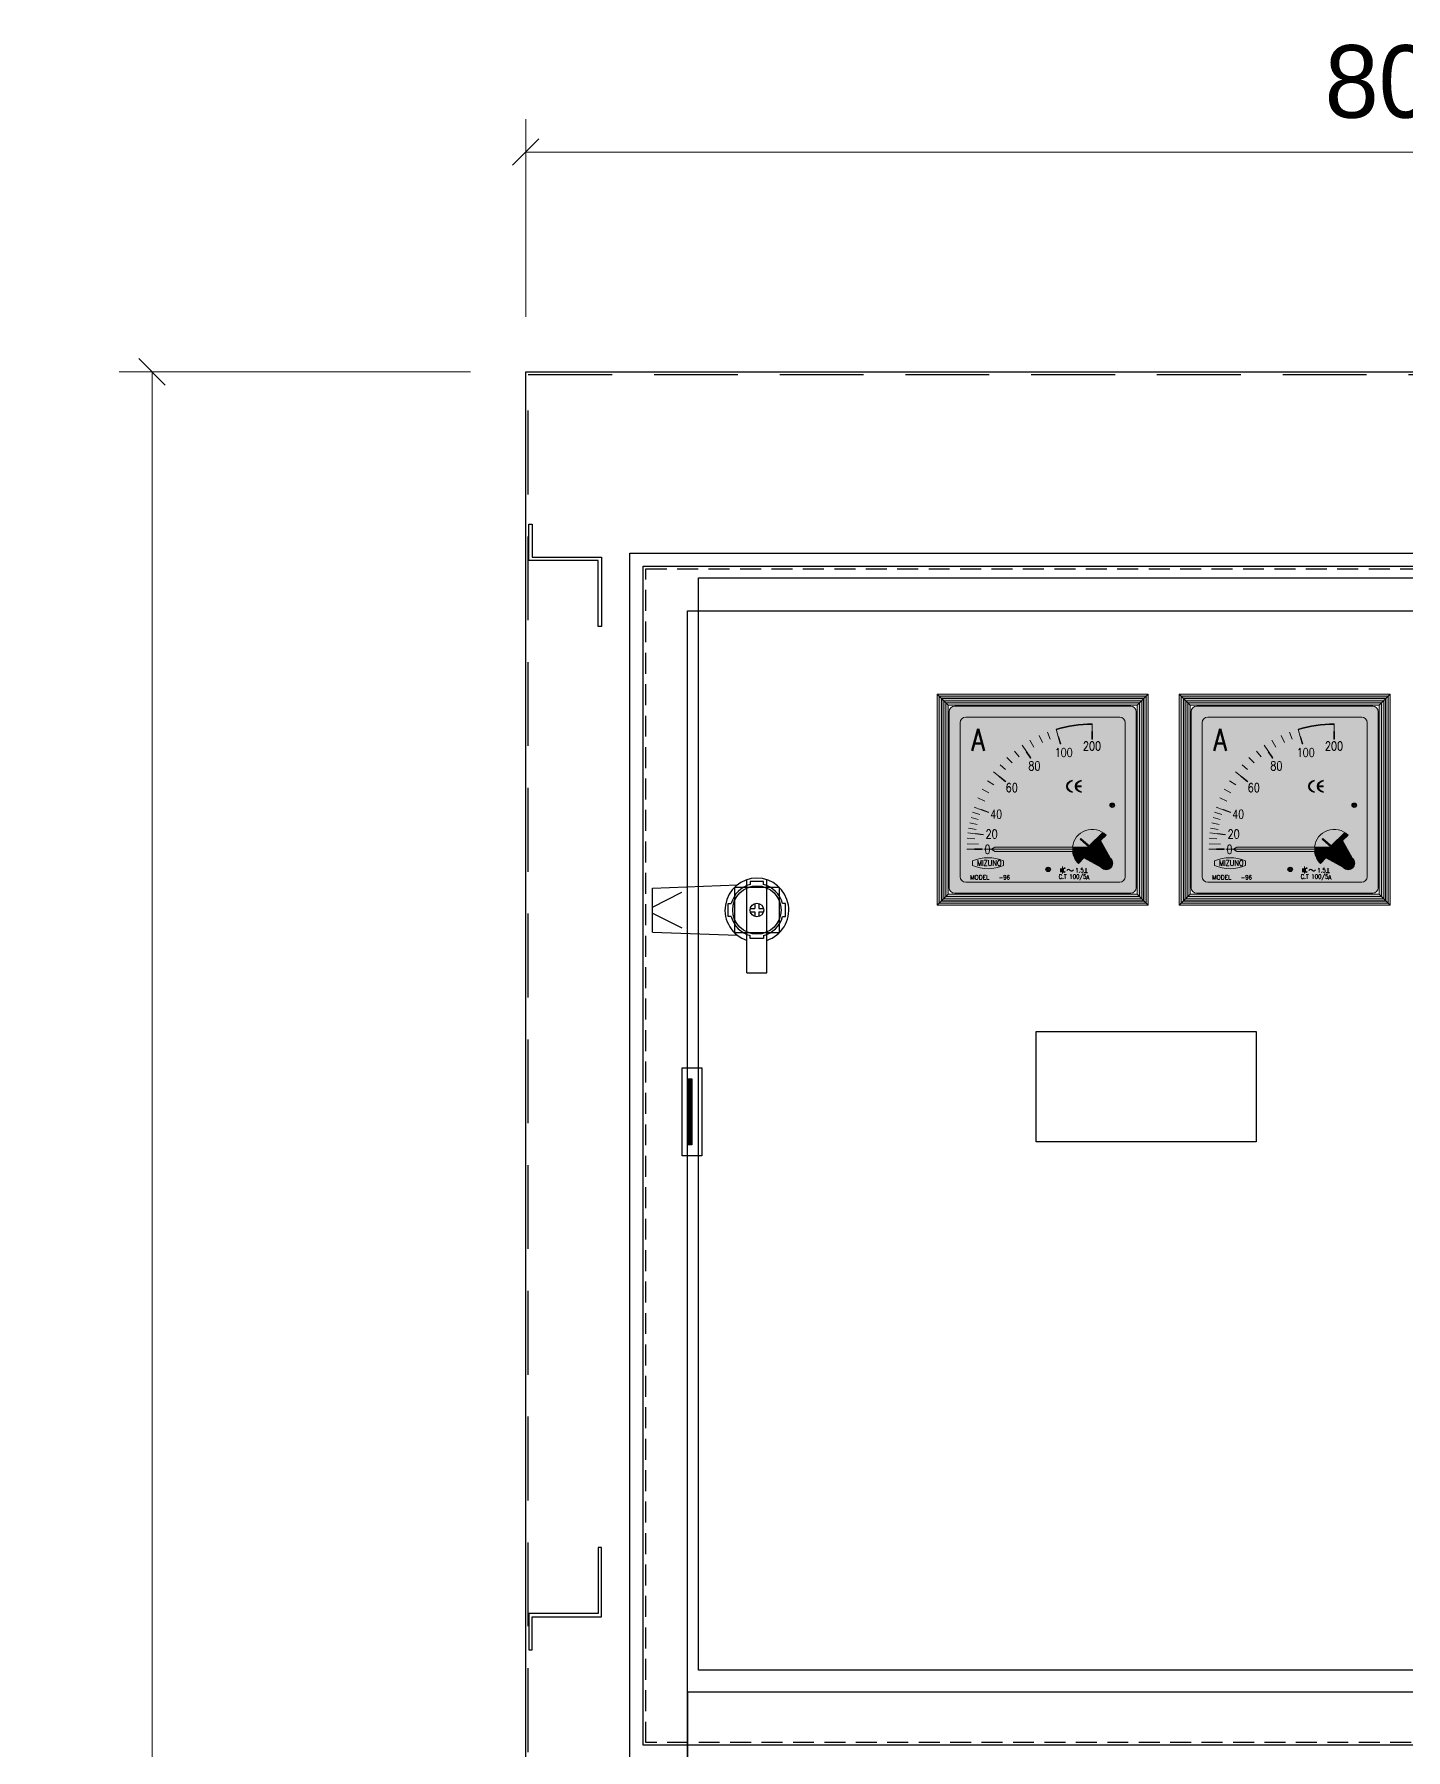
# Model space of a CAD drawing. Header units: millimetres. Extents: x 0 to 5930, y 0 to 4193.
# Drawn here: x 1238 to 1861, y 2950 to 3729 of the extents above; entities that cross this region are included whole.
import ezdxf

# ---------------------------------------------------------------- set-up
doc = ezdxf.new("R2010")
doc.units = ezdxf.units.MM
doc.linetypes.add('HIDDEN2', pattern=[4.7624999999999975, 3.174999999999998, -1.587499999999999])
doc.linetypes.add('HIDDENX2', pattern=[19.049999999999997, 12.7, -6.349999999999999])
for name, color, linetype in [('cover', 4, 'Continuous'), ('HEATER', 1, 'Continuous'), ('OBJ1', 2, 'Continuous')]:
    doc.layers.add(name, color=color, linetype=linetype)
doc.styles.add('HTXT1', font='romans.shx', dxfattribs={"width": 0.8, "height": 3, "bigfont": 'extfont.shx'})
doc.styles.add('ROMANS', font='romans.shx', dxfattribs={"height": 5, "bigfont": 'romansvn.shx'})
doc.dimstyles.new('Dim-33', dxfattribs={"dimtxt": 33, "dimasz": 12, "dimexe": 15, "dimexo": 25, "dimgap": 15, "dimtad": 1, "dimdec": 0, "dimtxsty": 'Standard', "dimblk": 'OBLIQUE', "dimcen": 10, "dimclrd": 5, "dimclre": 5, "dimclrt": 3, "dimazin": 3, "dimtfac": 1, "dimtdec": 0, "dimtmove": 0, "dimatfit": 3, "dimldrblk": 'OPEN30', "dimlwd": 9, "dimlwe": 9})

# ---------------------------------------------------------------- blocks, each defined once
blk = doc.blocks.new('*D1')
at = {"color": 5, "lineweight": 9, "ltscale": 3, "transparency": 16777216}
for p, q in [((1461.4303735904978, 3600.989720416317), (1461.4303735904978, 3690.8741688881382)), ((2261.4303735904978, 3600.989720416317), (2261.4303735904978, 3690.8741688881382)), ((1461.4303735904978, 3675.874168888149), (2261.4303735904978, 3675.874168888149))]:
    blk.add_line(p, q, dxfattribs=at)
at = {"color": 0, "linetype": 'ByBlock', "lineweight": -2}
for p, q in [((1467.4303735904978, 3681.874168888149), (1455.4303735904978, 3669.874168888149)), ((2255.4303735904978, 3669.874168888149), (2267.4303735904978, 3681.874168888149))]:
    blk.add_line(p, q, dxfattribs=at)
at = {"layer": 'Defpoints', "color": 0, "ltscale": 3, "transparency": 16777216}
for p in [(2261.4303735904978, 3675.874168888149), (1461.4303735904978, 3575.989720416317), (2261.4303735904978, 3575.989720416317)]:
    blk.add_point(p, dxfattribs=at)
at = {"color": 3, "ltscale": 3, "transparency": 16777216, "insert": (1861.4303735904978, 3707.7230774829586), "char_height": 33, "attachment_point": 5}
blk.add_mtext('800', dxfattribs=at)
blk = doc.blocks.new('_Oblique')
at = {"color": 0, "linetype": 'ByBlock', "lineweight": -2}
blk.add_line((-0.5, -0.5), (0.5, 0.5), dxfattribs=at)
blk = doc.blocks.new('_Open30')
at = {"color": 0, "linetype": 'ByBlock', "lineweight": -2}
for p, q in [((-1, 0.26794919), (0, 0)), ((0, 0), (-1, -0.26794919)), ((0, 0), (-1, 0))]:
    blk.add_line(p, q, dxfattribs=at)
blk = doc.blocks.new('*D2')
at = {"color": 0, "linetype": 'ByBlock', "lineweight": -2}
for p, q in [((1297.5946849254979, 3569.989720416317), (1285.5946849254979, 3581.989720416317)), ((1285.5946849254979, 1981.9897204163099), (1297.5946849254979, 1969.9897204163099))]:
    blk.add_line(p, q, dxfattribs=at)
at = {"color": 5, "lineweight": 9, "ltscale": 3, "transparency": 16777216}
for p, q in [((1436.4303735904978, 3575.989720416317), (1276.5946849254979, 3575.989720416317)), ((1291.5946849254979, 3575.989720416317), (1291.5946849254979, 1975.9897204163099)), ((1436.4303735904978, 1975.9897204163099), (1276.5946849254979, 1975.9897204163099))]:
    blk.add_line(p, q, dxfattribs=at)
at = {"layer": 'Defpoints', "color": 0, "ltscale": 3, "transparency": 16777216}
for p in [(1461.4303735904978, 3575.989720416317), (1291.5946849254979, 1975.9897204163099), (1461.4303735904978, 1975.9897204163099)]:
    blk.add_point(p, dxfattribs=at)
at = {"color": 3, "ltscale": 3, "transparency": 16777216, "insert": (1259.7457763306884, 2775.989720416339), "char_height": 33, "attachment_point": 5, "rotation": 90}
blk.add_mtext('1600', dxfattribs=at)
blk = doc.blocks.new('SDGFGHGHG')
at = {"layer": 'HEATER'}
for p, q in [((860935.944367795, 570742.0213009797), (860935.944367795, 570784.3053497317)), ((860944.944367795, 570742.0213009797), (860944.944367795, 570784.3053497317)), ((860892.9443677951, 570780.5213009797), (860931.5694281411, 570781.9880113245)), ((860892.9443677951, 570760.5213009797), (860892.9443677951, 570780.5213009797)), ((860892.9443677951, 570771.8975213168), (860906.3296893912, 570778.6620310972)), ((860892.9443677951, 570769.1450806425), (860906.3296893912, 570762.380570862)), ((860937.4599932797, 570771.2753346086), (860939.5447235582, 570771.2753346086)), ((860937.4599932797, 570769.7672673506), (860939.5447235582, 570769.7672673506)), ((860939.5447235582, 570773.4650567796), (860939.5447235582, 570771.2753346086)), ((860939.5447235582, 570769.7672673506), (860939.5447235582, 570767.5775451798)), ((860941.3440120325, 570773.4650567796), (860941.3440120325, 570771.2753346086)), ((860941.3440120325, 570771.2753346086), (860943.4287423106, 570771.2753346086)), ((860941.3440120325, 570769.7672673506), (860941.3440120325, 570767.5775451798)), ((860941.3440120325, 570769.7672673506), (860943.4287423106, 570769.7672673506)), ((860892.9443677951, 570760.5213009797), (860931.5694281411, 570759.0545906347)), ((860935.944367795, 570742.0213009797), (860944.944367795, 570742.0213009797))]:
    blk.add_line(p, q, dxfattribs=at)
blk.add_circle((860940.444367795, 570770.5213009797), 3.078158209494111, dxfattribs=at)
blk.add_arc((860940.444367795, 570770.5213009797), 14.5, 288.0800126249186, 251.9199873760986, dxfattribs=at)
blk = doc.blocks.new('SĐFHGGH')
at = {"layer": 'HEATER'}
for points in [[(860943.4443677953, 570717.0307547379), (860943.4443677953, 570718.4118046995), (860937.4443677955, 570718.4118046995), (860937.4443677955, 570717.0307547379)], [(860928.8254177567, 570702.4118046995), (860927.4443677953, 570702.4118046995), (860927.4443677953, 570708.4118046993), (860928.8254177567, 570708.4118046993)], [(860952.0633178339, 570702.4118046995), (860953.4443677956, 570702.4118046995), (860953.4443677956, 570708.4118046993), (860952.0633178339, 570708.4118046993)], [(860943.4443677953, 570693.7928546608), (860943.4443677953, 570692.4118046995), (860937.4443677955, 570692.4118046995), (860937.4443677955, 570693.7928546608)]]:
    blk.add_lwpolyline(points, dxfattribs=at)
for start, end in [(104.4775121859967, 165.5224878140032), (14.47751218599677, 75.52248781400324), (194.4775121859968, 255.5224878140033), (284.4775121859968, 345.5224878140032)]:
    blk.add_arc((860940.444367795, 570705.4118046993), 12, start, end, dxfattribs=at)
blk = doc.blocks.new('MS722')
for name, p in [('SDGFGHGHG', (-860940.444367795, -570770.5213009797)), ('SĐFHGGH', (-860940.444367795, -570705.4118046993))]:
    blk.add_blockref(name, p)
blk = doc.blocks.new('*U5683')
at = {"layer": 'OBJ1', "lineweight": 25, "true_color": 0x333333}
for points in [[(47, 1), (48, 2), (-48.0000000000291, 2), (-47.00000000005821, 1.000000000029102)], [(-47, 1), (-48, 2), (-48, -94), (-47, -93)], [(46.00000000005818, 2.91038e-11), (47, 1), (-47.00000000005821, 1.000000000029102), (-46.00000000005818, 2.91038e-11)], [(-45.99999999997089, 0), (-47, 1), (-47, -93), (-46.00000000005818, -92.0000000000582)], [(45.0000000000291, -0.999999999970896), (46.00000000005818, 2.91038e-11), (-46.00000000005818, 2.91038e-11), (-45.00000000005822, -0.999999999970896)], [(-45, -1), (-46, 0), (-46.00000000005818, -92.0000000000582), (-45, -91)], [(45, -90.99999999997085), (46, -92), (46, 0), (45, -1)], [(46, -92), (47, -93), (47, 1), (46, 0)], [(46.99999999997089, -92.99999999997087), (48, -93.9999999999709), (48, 1.999999999970895), (47, 0.999999999970896)], [(44.0000000000582, -1.999999999970895), (45.00000000008731, -0.999999999970896), (-45.0000000000291, -0.999999999970896), (-44.0000000000291, -1.999999999970895)], [(-44.0000000000291, -2), (-45, -1.000000000029102), (-45.0000000000291, -91.00000000002912), (-44, -90)], [(43, -3), (44, -1.999999999970895), (-44.0000000000582, -1.999999999970895), (-43.00000000008731, -2.999999999970896)], [(-42.9999999999709, -3.000000000029102), (-44, -1.999999999970895), (-44, -90), (-43, -89)], [(44, -2), (43.0000000000291, -2.999999999970896), (42.9999999999709, -88.99999999994179), (44, -90)], [(45, -1), (44, -2), (44, -90), (45, -91)], [(47.9999999999709, -94), (47, -93), (-46.99999999997089, -92.99999999997087), (-48, -94)], [(-45.99999999997089, -91.99999999997087), (-46.99999999997089, -92.99999999997087), (46.99999999997089, -93), (45.99999999994177, -92)], [(-44.99999999994177, -90.99999999997085), (-45.99999999994177, -91.99999999997087), (46, -92), (44.99999999997089, -91)], [(45, -91), (44, -90), (-43.99999999994178, -89.99999999997092), (-44.99999999994177, -90.99999999997085)], [(-42.9999999999709, -88.9999999999709), (-43.99999999997089, -89.99999999997092), (44, -90), (42.9999999999709, -88.9999999999709)]]:
    blk.add_hatch(color=250, dxfattribs=at).paths.add_polyline_path(points)
at = {"layer": 'OBJ1', "lineweight": 25, "true_color": 0xc2c2b6}
h = blk.add_hatch(color=9, dxfattribs=at)
h.paths.add_polyline_path([(42.5, -6.000000000029102, 0.4142135623765049), (40, -3.5), (-40, -3.500000000029102, 0.4142135623730951), (-42.5, -6.000000000029102), (-42.5, -85.9999999999709, 0.4142135623730951), (-40, -88.4999999999709), (40, -88.4999999999709, 0.4142135623730951), (42.5, -85.9999999999709)])
h.paths.add_polyline_path([(37.5, -11.0000000000291, 0.4142135623730951), (35, -8.500000000029102), (-35, -8.500000000029102, 0.4142135623730951), (-37.5, -11.0000000000291), (-37.5, -80.9999999999709, 0.4142135623730951), (-35, -83.4999999999709), (35, -83.4999999999709, 2.414213562373094), (32.5, -80.9999999999709, 1), (37.5, -81)], flags=16)
at = {"layer": 'OBJ1', "lineweight": 25, "true_color": 0x9e9e8a}
blk.add_hatch(color=252, dxfattribs=at).paths.add_polyline_path([(37.5, -11.0000000000291, 0.4142135623730951), (35, -8.500000000029102), (-35, -8.500000000029102, 0.4142135623730951), (-37.5, -11.0000000000291), (-37.5, -80.9999999999709, 0.4142135623730951), (-35, -83.4999999999709), (35, -83.4999999999709, 0.4142135623696853), (37.5, -81)])
at = {"layer": 'OBJ1', "lineweight": 15}
for points in [[(6.081127271230797, -13.91593072770047), (6.167542390845482, -14.20321530284127, -0.0731777841023041), (22.5, -11.79999999995925), (22.5, -11.49999999997089, 0.0731777841022973)], [(7.188224725425242, -17.25293404702097), (7.08930366684217, -17.26758410409093), (6.998930186557117, -17.31039337944821), (8.007192862161899, -20.66222842654679), (8.09748006251175, -20.61923748045229), (8.196429180039557, -20.60477815341437)], [(-19.5711506101652, -35.50303308575531), (-19.64425265497993, -35.5712686413317), (-19.69234341033734, -35.65894577201107), (-16.94697381631703, -37.80399466695963, -0.0009877140198275), (-16.82539080345305, -37.64838537730975)], [(-30.5131979220896, -61.3769376586424), (-30.54333577456418, -61.57392315554897), (-27.06235970836133, -62.02844788285439), (-27.03791171655757, -61.84389081876725)], [(-27.48298197053373, -68.39999999999418), (-30.98298216011608, -68.39999999999418, 0.0004674378966477), (-30.9830756476731, -68.4999999999709, 0.0004674378966817), (-30.98298216011608, -68.59999999997672), (-27.48298197053373, -68.60000000181026, -0.0005001696217268), (-27.48308200453176, -68.4999999999709, -0.0005001696125924)]]:
    blk.add_hatch(color=250, dxfattribs=at).paths.add_polyline_path(points)
at = {"layer": 'OBJ1', "lineweight": 18, "true_color": 0x0f0f0f}
for points in [[(22.59999999997672, -15.00009345801663), (22.39999999996507, -15.00009345798753), (22.40000000002329, -18.49999999997089), (22.5, -18.49999999997089), (22.59999999997672, -18.49999999997089)], [(-7.289146153896578, -24.07868123153458), (-7.379568951204419, -24.12138623962528), (-7.452733967220408, -24.18955427053152), (-5.497995811572764, -27.09282806795091), (-5.42483079561498, -27.02466003707377), (-5.334457315271717, -26.98185076168738)], [(-27.85402053926373, -50.47165827892603), (-27.90219204622554, -50.55929106922121), (-27.91920717956964, -50.657832863566), (-24.62186751299305, -51.83152410204638), (-24.60485237964895, -51.73298230761428), (-24.55668087268714, -51.64534951743553)]]:
    blk.add_hatch(color=250, dxfattribs=at).paths.add_polyline_path(points)
at = {"layer": 'OBJ1', "lineweight": 15, "true_color": 0x0f0f0f}
h = blk.add_hatch(color=250, dxfattribs=at)
edge = h.paths.add_edge_path()
edge.add_ellipse((14.01762629527366, -39.94114164999337), major_axis=(-3.241788484679998, 8e-16), ratio=0.8637207557603191, start_angle=282.4888764607996, end_angle=437.5111235392002)
edge.add_line((13.40849784994498, -42.69126910655177), (13.40849784997408, -42.24513732289778))
edge.add_ellipse((14.01762629527366, -39.94114164999337), major_axis=(-2.741788484679998, 7e-16), ratio=0.8618645395826035, start_angle=284.8089846454369, end_angle=435.1910153545631, ccw=False)
edge.add_line((13.40849784994498, -37.63714597705984), (13.40849784994498, -37.19101419340586))
h = blk.add_hatch(color=250, dxfattribs=at)
edge = h.paths.add_edge_path()
edge.add_ellipse((18.02906816528411, -39.94114164999337), major_axis=(-3.241788484679998, 8e-16), ratio=0.8637207557603191, start_angle=282.4888764607996, end_angle=437.5111235392002)
edge.add_line((17.41993971995543, -42.69126910655177), (17.41993971998454, -42.24513732289778))
edge.add_ellipse((18.02906816528411, -39.94114164999337), major_axis=(-2.741788484679998, 7e-16), ratio=0.8618645395826035, start_angle=365.2391407319918, end_angle=435.1910153545631, ccw=False)
edge.add_line((15.30266683857189, -40.19114164999336), (17.41993972001364, -40.19114164999336))
edge.add_line((17.41993971995543, -40.19114164999336), (17.41993971998454, -39.69114164997882))
edge.add_line((17.41993972001364, -39.69114164996426), (15.30266683854279, -39.69114164996426))
edge.add_ellipse((18.02906816528411, -39.94114164999337), major_axis=(-2.741788484679998, 7e-16), ratio=0.8618645395826035, start_angle=284.8089846454369, end_angle=354.7608592680082, ccw=False)
edge.add_line((17.41993971995543, -37.63714597705984), (17.41993971998454, -37.19101419339131))
at = {"layer": 'OBJ1', "lineweight": 30, "true_color": 0x141414}
for points in [[(21.19600290028029, -67.00844587388565, -0.0042167665158653), (21.22134518591338, -66.98666460637467), (27.39304720624932, -60.94631950382609, 0.5574766440319135), (13.55572809002479, -67.4999999999709), (20.51880284998333, -67.4999999999709), (20.51880284998333, -67.68839377557742), (20.87248144706245, -67.33215462547378), (17.08868080002139, -63.93877164996229), (17.23986387989134, -63.78281024994794), (17.39944600994931, -63.62926540998159)], [(28.78016778122401, -62.05333476595114, 0.0494178174533333), (27.39304720622022, -60.94631950385519), (21.22134518585517, -66.98666460640379, -0.5270277873931919), (24.37288244740921, -67.85389359598047), (24.97557758889161, -68.79463277611647), (27.32459153028321, -66.37876603519544), (26.337880310748, -64.56037124583963)], [(13.55572808999568, -69.4999999999709, 0.1145223432113708), (14.91049905345426, -73.33730042297975), (18.72021797325578, -69.4999999999709)], [(22.87440803757636, -71.04754151328234), (21.76146960729966, -70.33840012131259, -0.3062721121387764), (20.51880284998333, -68.4999999999709), (20.51880284998333, -69.4999999999709), (18.72021797328489, -69.5), (14.91049905348336, -73.33730042297975, 0.0578234365606001), (16.21983221877599, -74.94666523399064), (18.66211968922289, -72.43962875410216), (20.66026822093409, -73.51189117284956)], [(24.97557758886251, -68.79463277611647), (27.24561513005756, -72.33790549958938, -0.3059790122533372), (30.60205770639004, -72.41875757370144), (27.32459153028321, -66.37876603519544)], [(20.66026822093409, -73.51189117284956), (26.41875757373055, -76.60205770639004, -0.1557283884267411), (25.86396103067091, -74.8639610306709, -0.1427860682749531), (26.33391177837621, -73.25186587809003), (22.87440803754726, -71.04754151328234)]]:
    blk.add_hatch(color=250, dxfattribs=at).paths.add_polyline_path(points)
at = {"layer": 'OBJ1', "lineweight": 25, "true_color": 0x2b2b2b}
for points in [[(13.55572808999568, -67.4999999999709), (-21.7536104900064, -67.4999999999709), (-23.23251691000769, -68.5), (13.5, -68.4999999999709, -0.0278424447443727)], [(13.5, -68.4999999999709), (-23.23251691000769, -68.4999999999709), (-21.7536104900064, -69.4999999999709), (13.55572808999568, -69.4999999999709, -0.0278424447447772)], [(20.51880284998333, -67.68839377560651), (20.51880285004154, -67.4999999999709), (13.55572808999568, -67.4999999999709, 0.0278424447445749), (13.5, -68.4999999999709), (19.71303023706423, -68.4999999999709)], [(19.71303023706423, -68.4999999999709), (13.5, -68.4999999999709, 0.0278424447445749), (13.55572808999568, -69.4999999999709), (18.72021797328489, -69.4999999999709)], [(20.51880284998333, -68.4999999999709), (19.71303023706423, -68.4999999999709), (18.72021797325578, -69.4999999999709), (20.51880284998333, -69.4999999999709)]]:
    blk.add_hatch(color=250, dxfattribs=at).paths.add_polyline_path(points)
at = {"layer": 'OBJ1', "lineweight": 30, "true_color": 0x030303}
for points in [[(21.26230462754029, -67.68175532261375, -0.0777900780864964), (21.57153271106654, -67.34269162255805), (17.39944600994931, -63.6292654099525), (17.23986388026968, -63.78281024988972), (17.08868080002139, -63.93877164996229)], [(24.3728824473219, -67.85389359583496), (23.86980308999773, -67.06864342608604, 0.3835460179617169), (21.22134518565145, -66.98666460660752), (21.1976198044722, -67.00988502288237), (21.57153271103743, -67.34269162255805, -0.6293609240649536), (23.98371634318028, -68.4999999999709, -1), (21.01628365681972, -68.4999999999709, -0.1470823766087105), (21.26230462751118, -67.68175532261375), (20.88893570535583, -67.34691111111897, 0.3762245322461113), (21.14573564950843, -69.94606715481495), (21.76146960724145, -70.33840012131259, 0.6427278185730673)]]:
    blk.add_hatch(color=18, dxfattribs=at).paths.add_polyline_path(points)
at = {"layer": 'OBJ1', "lineweight": 25, "true_color": 0x2b2b2b}
blk.add_hatch(color=250, dxfattribs=at).paths.add_polyline_path([(19.71303023703512, -68.4999999999709), (20.51880284998333, -68.4999999999709), (20.51880284998333, -67.68839377557742)], flags=17)
at = {"layer": 'OBJ1', "lineweight": 15, "true_color": 0x1c1c1c}
blk.add_hatch(color=250, dxfattribs=at).paths.add_polyline_path([(20.88893570535583, -67.34691111111897), (20.87248144706245, -67.33215462547378), (20.51880284998333, -67.68839377557742), (20.51880284998333, -68.4999999999709, -0.1565621979539747)])
at = {"layer": 'OBJ1', "lineweight": 25, "true_color": 0xdfaf9f}
blk.add_hatch(color=21, dxfattribs=at).paths.add_polyline_path([(23.98371634318028, -68.4999999999709, 1), (21.01628365681972, -68.4999999999709, 1)])
at = {"layer": 'OBJ1', "lineweight": 30, "true_color": 0x383838}
blk.add_hatch(color=250, dxfattribs=at).paths.add_polyline_path([(24.37288244740921, -67.85389359598047, -0.6427278185550493), (21.76146960718325, -70.33840012122528), (26.33391177837621, -73.25186587809003, -0.1088530434447113), (27.24561513005756, -72.33790549958938)])
at = {"layer": 'OBJ1', "lineweight": 25, "true_color": 0x191915}
blk.add_hatch(color=250, dxfattribs=at).paths.add_polyline_path([(28.86396103067091, -71.86396103067091, 1), (28.86396103067091, -77.8639610306709, 1)])
at = {"layer": 'OBJ1', "lineweight": 25, "true_color": 0x2f2f27}
blk.add_hatch(color=250, dxfattribs=at).paths.add_polyline_path([(30.42813615914202, -76.17920849553775, 0.0488725903343103), (30.65367290261202, -75.85059730702778), (27.29979740548879, -73.54869988543214, 0.0489437404981566), (27.07397772843251, -73.87781727639957)])
at = {"color": 41, "lineweight": 15, "true_color": 0xeedc77}
for p, q in [((31.49857875582529, -48.49999999997089), (31.19257139100227, -48.19399263517698)), ((31.19257139106049, -48.80600736473571), (31.49857875582529, -48.49999999997089)), ((31.3318016071571, -48.05476241905124), (31.63780897198012, -48.36076978387428)), ((31.63780897198012, -48.63923021612571), (31.33180160721531, -48.94523758089054)), ((31.63780897198012, -48.36076978387428), (31.94381633668673, -48.05476241910946)), ((31.94381633674493, -48.94523758089054), (31.63780897198012, -48.63923021612571)), ((32.08304655278335, -48.19399263526429), (31.77703918807674, -48.49999999997089)), ((31.77703918807674, -48.49999999997089), (32.08304655289976, -48.8060073647648)), ((2.36076978384517, -77.67555788441676), (2.054762419022154, -77.36955051962286)), ((2.05476241908036, -77.9815652491816), (2.36076978384517, -77.67555788441676)), ((2.19399263517698, -77.23032030349712), (2.5, -77.53632766832015)), ((2.5, -77.81478810057159), (2.193992635235189, -78.12079546533641)), ((2.5, -77.53632766832015), (2.806007364706601, -77.23032030355535)), ((2.806007364764809, -78.12079546533641), (2.5, -77.81478810057159)), ((2.945237580803221, -77.36955051971017), (2.639230216096621, -77.67555788441676)), ((2.639230216096621, -77.67555788441676), (2.945237580919638, -77.98156524921068))]:
    blk.add_line(p, q, dxfattribs=at)
at = {"layer": 'cover', "color": 3, "ltscale": 100}
blk.add_lwpolyline([(-46, -92), (46, -92), (46, 0), (-46, 0)], close=True, dxfattribs=at)
at = {"layer": 'OBJ1', "color": 27, "lineweight": 15}
for p, q in [((-48, 2), (48, 2)), ((-48, -94), (-48, 2)), ((-43, -3.000000000029102), (-48, 2)), ((-47.00000000005821, 1.000000000029102), (47, 1)), ((-47, 0.999999999970896), (-47, -93)), ((-46.00000000005818, 2.91038e-11), (46, 2.91038e-11)), ((43, -3), (48, 2)), ((46, 2.91038e-11), (46, -91.99999999997087)), ((47, 1.000000000029102), (47, -93)), ((48, 2), (48, -94)), ((-46, -2.91038e-11), (-46.00000000005818, -92)), ((-45.00000000005822, -0.999999999970896), (45, -0.999999999970896)), ((-45, -1.000000000029102), (-45, -90.99999999997085)), ((-44.0000000000582, -1.999999999970895), (44, -1.999999999970895)), ((-44, -2.0000000000291), (-44, -90)), ((-43.0000000000582, -2.999999999970896), (42.99999999994177, -3)), ((-43, -3.000000000029102), (-43, -89)), ((43, -2.999999999970896), (42.99999999994177, -89)), ((44, -1.999999999970895), (44, -90)), ((45, -0.999999999970896), (45, -90.99999999997085)), ((-48, -94), (-43, -89)), ((-47, -92.99999999997087), (46.99999999994179, -93)), ((-46, -91.99999999997087), (45.99999999994177, -92)), ((-45, -90.99999999997085), (44.99999999994177, -91)), ((-44, -89.99999999997092), (44, -90)), ((-43, -88.9999999999709), (43, -88.9999999999709)), ((43, -89), (48, -94)), ((48, -94), (-48, -94))]:
    blk.add_line(p, q, dxfattribs=at)
at = {"layer": 'OBJ1', "color": 9, "lineweight": 15, "true_color": 0xc2c2b6}
for p, q in [((-42.5, -6.000000000029102), (-42.5, -85.9999999999709)), ((-40, -3.500000000029102), (40, -3.5)), ((42.5, -6.000000000029102), (42.5, -85.9999999999709)), ((-37.5, -11.0000000000291), (-37.5, -80.9999999999709)), ((-35, -8.500000000029102), (35, -8.500000000029102)), ((37.5, -11.0000000000291), (37.5, -81)), ((-35, -83.4999999999709), (35, -83.4999999999709)), ((-40, -88.4999999999709), (40, -88.4999999999709))]:
    blk.add_line(p, q, dxfattribs=at)
at = {"layer": 'OBJ1', "color": 250, "lineweight": 18, "true_color": 0x0f0f0f}
for p, q in [((3.384076194954103, -18.53169547519064), (2.133501740405336, -15.26274097358691)), ((7.08930366684217, -17.26758410409093), (6.081127271230797, -13.91593072772957)), ((7.089276746264657, -17.26749460742576), (6.081127271230797, -13.91593072772957)), ((22.5, -14.99999999997089), (22.39999999996507, -14.99999999997089)), ((22.39999999996507, -14.99999999997089), (22.40000000002329, -18.49999999997089)), ((22.59999999997672, -15.00009345798753), (22.40000000002329, -15.00009345798753)), ((22.59999999997672, -18.49999999997089), (22.59999999997672, -15.00009345798753)), ((-7.379568951262625, -24.12138623965438), (-9.334307106968481, -21.2181124422641)), ((-4.055301651067566, -22.05577587874723), (-5.792564375849906, -19.01736869322485)), ((-0.1030153605970554, -20.00924112153007), (-1.581717300112359, -16.83694848461891)), ((22.40000000002329, -18.49999999997089), (22.5, -18.49999999997089)), ((22.5, -18.49999999997089), (22.59999999997672, -18.49999999997089)), ((-13.92785961378831, -29.31759267274174), (-16.31099061656277, -26.75425761393853)), ((-7.379568951262625, -24.12138623965438), (-7.452733967278617, -24.18955427056062)), ((-5.497995811572764, -27.09282806795091), (-7.452733967278617, -24.18955427056062)), ((-7.379568951262625, -24.12138623965438), (-7.289146153896578, -24.07868123153458)), ((-5.334457315271717, -26.98185076168738), (-7.289146153896578, -24.07868123153458)), ((-5.424830795556771, -27.02466003707377), (-5.497995811572764, -27.09282806795091)), ((-5.424830795556771, -27.02466003707377), (-5.334457315271717, -26.98185076168738)), ((-20.11446658952627, -35.20387457555626), (-20.11446658952627, -35.20387457555626)), ((-20.11446658952627, -35.20387457555626), (-20.11446658952627, -35.20387457555626)), ((-26.30839131894755, -46.59130453766556), (-29.50146364822285, -45.15802539527067)), ((-24.43720982020022, -42.82611571458983), (-27.50786840653745, -41.1465158080682)), ((-32.44295982236508, -54.16137327381875), (-29.26621655927738, -54.99041735884384)), ((-31.91728079458699, -51.71725647995481), (-28.62387660553213, -52.73296981595922)), ((-31.19953171280213, -49.38559983071172), (-27.90219204622554, -50.55929106916301)), ((-27.90219204622554, -50.55929106919212), (-27.91920717951143, -50.657832863566)), ((-27.91920717951143, -50.657832863566), (-24.62186751293484, -51.83152410201728)), ((-27.90219204622554, -50.55929106919212), (-27.85402053926373, -50.47165827895515)), ((-24.55668087268714, -51.64534951743553), (-27.85402053926373, -50.47165827895515)), ((-24.60485237964895, -51.7329823076434), (-24.62186751293484, -51.83152410201728)), ((-24.60485237964895, -51.7329823076434), (-24.55668087268714, -51.64534951743553)), ((-33.96204964118079, -61.02037927150377), (-30.53666069998872, -61.47414618736365)), ((-33.70276797952829, -59.00005939789116), (-30.25172082288191, -59.58338908397127)), ((-33.17828581173671, -56.55569476555683), (-29.80987855239073, -57.27829755179119)), ((-34.5, -68.4999999999709), (-31, -68.4999999999709)), ((-34.3902459841338, -66.00241035074578), (-29.22096012649126, -66.22935179964406)), ((-34.28028198133688, -63.50004218766115), (-30.79377343860688, -63.80705714103533))]:
    blk.add_line(p, q, dxfattribs=at)
at = {"layer": 'OBJ1', "color": 250, "lineweight": 15, "true_color": 0x0f0f0f}
for p, q in [((22.5, -15.00009345798753), (22.5, -11.49999999997089)), ((-1.322660405712666, -17.39270908560138), (-0.1030153605970554, -20.00924112150096)), ((-19.37285542848985, -30.09054185025161), (-16.92554680322064, -32.33542811989901)), ((-15.81017920735758, -27.29293863550993), (-13.92785961378831, -29.31759267274174)), ((-12.77660994126927, -23.96891145201516), (-10.7208231225959, -26.56401412797277)), ((-25.03465197246987, -37.38710089746746), (-22.26382945035584, -39.20068988960703)), ((-20.11446658952627, -35.20387457555626), (-22.41556202113861, -33.40595081311767)), ((13.40849784994498, -37.19101419340586), (13.40849784994498, -37.63714597705984)), ((17.41993971995543, -37.19101419340586), (17.41993971995543, -37.63714597705984)), ((13.40849784994498, -42.24513732289778), (13.40849784994498, -42.69126910655177)), ((17.41993971995543, -39.69114164999337), (15.30266683851368, -39.69114164999337)), ((17.41993971995543, -40.19114164999336), (15.30266683851368, -40.19114164999336)), ((17.41993971995543, -39.69114164999337), (17.41993971995543, -40.19114164999336)), ((17.41993971995543, -42.24513732289778), (17.41993971995543, -42.69126910655177)), ((-32.44295982236508, -54.16137327381875), (-29.26621655927738, -54.99041735884384)), ((-32.8835623342311, -59.13852953468449), (-30.25172082288191, -59.58338908397127)), ((-34.5, -68.4999999999709), (-31, -68.4999999999709))]:
    blk.add_line(p, q, dxfattribs=at)
at = {"layer": 'OBJ1', "color": 250, "lineweight": 15}
for p, q in [((22.5, -11.49999999997089), (22.5, -11.79999999995925)), ((7.08930366684217, -17.26758410409093), (6.998930186557117, -17.31039337947732)), ((8.007192862103691, -20.66222842654679), (6.998930186557117, -17.31039337947732)), ((7.08930366684217, -17.26758410409093), (7.188224725425242, -17.25293404702097)), ((7.188224725425242, -17.25293404702097), (8.196429180039557, -20.60477815341437)), ((8.09748006251175, -20.61923748045229), (8.007192862103691, -20.66222842654679)), ((8.09748006251175, -20.61923748045229), (8.196429180039557, -20.60477815341437)), ((-20.11446658952627, -35.20387457555626), (-19.64425265497993, -35.5712686413608)), ((-19.64425265497993, -35.5712686413317), (-19.69234341033734, -35.65894577201107)), ((-16.93436965683941, -37.81384271741263), (-19.69234341033734, -35.65894577201107)), ((-19.64425265497993, -35.5712686413317), (-19.5711506101652, -35.50303308575531)), ((-16.81319221941521, -37.65791653154884), (-19.5711506101652, -35.50303308575531)), ((-16.88628455752041, -37.72616248461418), (-16.93436965683941, -37.81384271741263)), ((-16.88628455752041, -37.72616248461418), (-16.81319221941521, -37.65791653154884)), ((-30.5131979220896, -61.3769376586424), (-30.54333577456418, -61.57392315554897)), ((-30.54333577456418, -61.57392315554897), (-27.06235970841954, -62.02844788285439)), ((-27.03791171655757, -61.84389081876725), (-30.5131979220896, -61.3769376586424)), ((-27.03791171655757, -61.84389081873813), (-27.06235970836133, -62.02844788282527)), ((-31, -68.4999999999709), (-31, -68.39999999999418)), ((-31, -68.39999999999418), (-27.48298197053373, -68.39999999999418)), ((-31, -68.4999999999709), (-31, -68.59999999997672)), ((-31, -68.59999999997672), (-27.48298197053373, -68.60000000181026)), ((-27.48298197053373, -68.39999999999418), (-27.48298197053373, -68.59999999997672))]:
    blk.add_line(p, q, dxfattribs=at)
at = {"layer": 'OBJ1', "color": 27, "lineweight": 18}
for p, q in [((21.1976198044722, -67.00988502288237), (27.39304720622022, -60.94631950385519)), ((-23.23251691000769, -68.4999999999709), (-26.74091818538727, -68.4999999999709)), ((-21.7536104900064, -67.4999999999709), (-23.23251691000769, -68.4999999999709)), ((20.51880285004154, -68.4999999999709), (-23.23251691000769, -68.4999999999709)), ((-21.7536104900064, -69.4999999999709), (-23.23251691000769, -68.4999999999709)), ((20.51880284998333, -67.4999999999709), (-21.7536104900064, -67.4999999999709)), ((20.51880284998333, -69.4999999999709), (-21.7536104900064, -69.4999999999709)), ((20.87248144706245, -67.33215462547378), (14.91049905342515, -73.33730042300884)), ((17.23986387997866, -63.78281024997703), (17.08868079999229, -63.93877164999139)), ((17.08868079999229, -63.93877164999139), (21.26230462751118, -67.68175532261375)), ((17.23986387997866, -63.78281024997703), (17.39944600994931, -63.62926540998159)), ((17.39944600994931, -63.62926540998159), (21.57153271103743, -67.34269162255805)), ((20.51880284998333, -68.4999999999709), (20.51880284998333, -67.4999999999709)), ((20.51880284998333, -68.4999999999709), (20.51880284998333, -69.4999999999709)), ((24.37288244743831, -67.85389359603867), (27.24561513005756, -72.33790549958938)), ((24.97557758889161, -68.79463277611647), (27.32459153025411, -66.37876603522454)), ((22.87440803751815, -71.04754151331142), (20.66026822093409, -73.51189117284956)), ((26.3339117783471, -73.25186587809003), (21.76146960741608, -70.3384001213708))]:
    blk.add_line(p, q, dxfattribs=at)
at = {"layer": 'OBJ1', "color": 9, "lineweight": 18, "true_color": 0xc2c2b6}
for p, q in [((26.3378803107189, -64.56037124586874), (28.78016778122401, -62.05333476595114)), ((26.3378803107189, -64.56037124583963), (30.60205770639004, -72.41875757373055)), ((18.66211968922289, -72.43962875410216), (16.21983221877599, -74.94666523401973)), ((16.21983221877599, -74.94666523401973), (18.66211968922289, -72.43962875410216)), ((18.66211968922289, -72.43962875410216), (26.41875757375965, -76.60205770641915)), ((27.07397772843251, -73.87781727639957), (30.42813615914202, -76.17920849553775)), ((27.29979740548879, -73.54869988543214), (30.65367290261202, -75.85059730702778))]:
    blk.add_line(p, q, dxfattribs=at)
at = {"layer": 'OBJ1', "color": 250, "lineweight": 18}
for p, q in [((-31.83279665443115, -73.7222222396813), (-31.83279665443115, -75.97130981876398)), ((-17.83279665448936, -73.7222222396813), (-17.83279665448936, -75.9713098187931)), ((8.008712621056471, -77.46684639857267), (9.8043898754986, -77.12904826700105)), ((8.990696308494078, -76.41619346788502), (8.990696308494078, -79.52403028769186))]:
    blk.add_line(p, q, dxfattribs=at)
at = {"layer": 'OBJ1', "color": 250, "lineweight": 25}
for p, q in [((8.008712621056471, -77.46684639857267), (9.8043898754986, -77.12904826700105)), ((8.008712621056471, -77.46684639857267), (9.66594171145698, -77.71759911917616)), ((8.008712621056471, -78.02935274250922), (9.66594171145698, -77.71759911917616)), ((19.67272292700363, -77.05681609048042), (19.67272292700363, -79.09028350649169)), ((8.008712621056471, -78.02935274250922), (9.66594171145698, -78.28010546308359)), ((8.008712621114682, -78.59185908641665), (9.66594171145698, -78.28010546308359)), ((8.008712621114682, -78.59185908641665), (9.8043898754986, -78.8635601803835)), ((18.9099717119825, -79.09028350649169), (20.36820697644726, -79.09028350649169))]:
    blk.add_line(p, q, dxfattribs=at)
at = {"layer": 'OBJ1', "color": 27, "lineweight": 25}
for centre in [(31.63780897198012, -48.49999999997089), (2.5, -77.67555788441676)]:
    blk.add_circle(centre, 1, dxfattribs=at)
at = {"layer": 'OBJ1', "color": 41, "linetype": 'ByBlock', "lineweight": 15, "true_color": 0xeedc77}
for centre in [(31.63780897198012, -48.49999999997089), (2.5, -77.67555788441676)]:
    blk.add_circle(centre, 0.84, dxfattribs=at)
at = {"layer": 'OBJ1', "color": 27, "lineweight": 18}
blk.add_circle((22.5, -68.4999999999709), 1.483716343185935, dxfattribs=at)
at = {"layer": 'OBJ1', "color": 250, "lineweight": 25}
for centre in [(9.94249751669122, -77.10306781699181), (9.94249751669122, -78.83757973034517)]:
    blk.add_circle(centre, 0.1405300834029164, dxfattribs=at)
at = {"layer": 'OBJ1', "color": 9, "lineweight": 18, "true_color": 0xc2c2b6}
blk.add_circle((28.86396103067091, -74.8639610306709), 3, dxfattribs=at)
at = {"layer": 'OBJ1', "color": 9, "lineweight": 15, "true_color": 0xc2c2b6}
for centre, start, end in [((-40, -6.000000000029102), 90, 180), ((40, -6.000000000029102), 0, 90), ((-35, -11.0000000000291), 90, 180), ((35, -11.0000000000291), 0, 90), ((-35, -80.9999999999709), 180, 270), ((35, -81), 270, 0), ((-40, -85.9999999999709), 180, 270), ((40, -85.9999999999709), 270, 0)]:
    blk.add_arc(centre, 2.5, start, end, dxfattribs=at)
at = {"layer": 'OBJ1', "color": 250, "lineweight": 15}
for radius in [57.00000000001455, 56.70000000001164]:
    blk.add_arc((22.5, -68.4999999999709), radius, 90, 106.7412721823098, dxfattribs=at)
at = {"layer": 'OBJ1', "color": 41, "linetype": 'ByBlock', "lineweight": 15, "true_color": 0xeedc77}
for centre, radius, start, end in [((31.26218649907969, -48.12437752712867), 0.0984506299738952, 45.00000000427408, 224.9999999924829), ((31.2621864991379, -48.87562247281312), 0.0984506299713328, 135.0000000004424, 314.9999999957259), ((32.01343144476414, -48.12437752718688), 0.0984506299815822, 315.0000000004423, 135.0000000004424), ((32.01343144482236, -48.87562247284222), 0.0984506299687705, 224.9999999877664, 45.00000000899055), ((2.124377527099568, -77.29993541157455), 0.0984506299738952, 45.00000000427408, 224.9999999924829), ((2.875622472784016, -77.29993541163277), 0.0984506299815822, 315.0000000004423, 135.0000000004424), ((2.124377527157774, -78.051180357259), 0.0984506299713328, 135.0000000004424, 314.9999999957259), ((2.875622472842223, -78.05118035728809), 0.0984506299687705, 224.9999999877664, 45.00000000899055)]:
    blk.add_arc(centre, radius, start, end, dxfattribs=at)
at = {"layer": 'OBJ1', "color": 9, "lineweight": 18, "true_color": 0xc2c2b6}
for centre, radius, start, end in [((22.5, -68.4999999999709), 9, 45.7495232442137, 173.6206297916501), ((22.5, -68.4999999999709), 9, 186.3793702083499, 225.7495232442137), ((28.86396103067091, -74.8639610306709), 2.043653524065109, 139.9404658112731, 151.1486009210659), ((28.86396103067091, -74.8639610306709), 2.043653524065109, 319.9409669240531, 331.1328345298811)]:
    blk.add_arc(centre, radius, start, end, dxfattribs=at)
at = {"layer": 'OBJ1', "color": 27, "lineweight": 18}
blk.add_arc((22.5, -68.4999999999709), 1.981197149987563, 144.4075214326411, 131.1617066542584, dxfattribs=at)
at = {"layer": 'OBJ1', "color": 250, "lineweight": 18}
for centre, radius, start, end in [((-24.83279665443115, -90.8467660291353), 18.49999999991149, 67.7667282020393, 112.2332717979607), ((-24.83279665443115, -58.84676602925174), 18.49999999997884, 247.7667282020393, 292.2332717979607)]:
    blk.add_arc(centre, radius, start, end, dxfattribs=at)
at = {"layer": 'OBJ1', "color": 250, "lineweight": 25}
for centre, radius, start, end in [((11.77414384711301, -78.64010705269175), 0.9057334421040192, 29.22821423272562, 149.4755573158565), ((13.12150468729669, -77.33731304950197), 1.025039036322419, 237.0887620884948, 329.2459705124842)]:
    blk.add_arc(centre, radius, start, end, dxfattribs=at)
at = {"layer": 'OBJ1', "color": 250, "lineweight": 15, "true_color": 0x0f0f0f}
for centre, major_axis, ratio, start_param, end_param in [((14.01762629527366, -39.94114164999337), (-3.241788484679998, 8e-16), 0.8637207557603191, 4.901411470570119, 7.664959143789053), ((14.01762629527366, -39.94114164999337), (-2.741788484679998, 7e-16), 0.8618645395826035, 4.936423011782686, 7.629947602576486), ((18.02906816528411, -39.94114164999337), (-3.241788484679998, 8e-16), 0.8637207557603191, 4.901411470570119, 7.664959143789053), ((18.02906816528411, -39.94114164999337), (-2.741788484679998, 7e-16), 0.8618645395826035, 4.936423011782686, 6.177191486585963), ((18.02906816528411, -39.94114164999337), (-2.741788484679998, 7e-16), 0.8618645395826035, 6.38917912777321, 7.629947602576486)]:
    blk.add_ellipse(centre, major_axis=major_axis, ratio=ratio, start_param=start_param, end_param=end_param, dxfattribs=at)
at = {"layer": 'OBJ1', "color": 0, "lineweight": 30, "insert": (-32.42679954005871, -13.82701537999674), "char_height": 10, "width": 13.33669885000563, "attachment_point": 1, "style": 'HTXT1'}
blk.add_mtext('{\\C250;\\c986895;A}', dxfattribs=at)
at = {"layer": 'OBJ1', "color": 250, "lineweight": 15, "attachment_point": 1}
for s, insert, char_height, width, style in [('100', (5.454539597500115, -22.59008485949016), 4, 18.93495667001116, 'HTXT1'), ('200', (18.33747968749958, -19.5976831894659), 4, 9.708894890005467, 'HTXT1'), ('20', (-25.9725138124777, -59.60357550947811), 4, 13.37621834999299, 'HTXT1'), ('MODEL', (-33.03853678051382, -80.29999999998834), 2, 49.18823644431539, 'ROMANS'), ('-96', (-19.91243605001364, -80.29999999998834), 2, 17.65497829999367, 'HTXT1'), ('C.T 100/5', (7.30726226995466, -79.918647220009), 2, 29.35058359999676, 'HTXT1'), ('A', (19.87636588996975, -80.29999999998834), 2, 9.301026130007813, 'HTXT1')]:
    blk.add_mtext(s, dxfattribs=dict(at, insert=insert, char_height=char_height, width=width, style=style))
at = {"layer": 'OBJ1', "color": 250, "lineweight": 18, "attachment_point": 1, "style": 'HTXT1'}
for s, insert, char_height, width in [('80', (-6.486330075742444, -28.66083889789297), 4, 9.530143870011669), ('60', (-16.77746091573499, -38.53292168790357), 4, 9.785907540004695), ('40', (-23.8882475157443, -50.5993081278866), 4, 14.25137410999741), ('MIZUNO', (-29.92083774000639, -73.55243463997613), 2.5, 17.01935227999638)]:
    blk.add_mtext(s, dxfattribs=dict(at, insert=insert, char_height=char_height, width=width))
at = {"layer": 'OBJ1', "color": 250, "lineweight": 20, "insert": (-26.46316445001867, -66.57954569999129), "char_height": 4, "width": 11.71462887999951, "attachment_point": 1, "style": 'HTXT1'}
blk.add_mtext('0', dxfattribs=at)
at = {"layer": 'OBJ1', "color": 250, "lineweight": 25, "insert": (14.80374967947136, -77.06617254897718), "char_height": 2.024999999999999, "width": 24.52911982651422, "attachment_point": 1, "style": 'HTXT1'}
blk.add_mtext('1.5', dxfattribs=at)

msp = doc.modelspace()

# ---------------------------------------------------------------- hatches: boundary and pattern name
at = {"ltscale": 3}
h = msp.add_hatch(dxfattribs=at)
h.set_pattern_fill('ANSI31', color=256, style=0)
h.set_pattern_definition([(45, (179738.6846195014, -54964.0893983347), (-0.0883883476, 0.0883883476), [])])
h.paths.add_polyline_path([(1535.030373590489, 3254.689720416318), (1537.030373590489, 3254.689720416318), (1537.030373590489, 3224.689720416318), (1535.030373590489, 3224.689720416318)])

# ---------------------------------------------------------------- linework, layer by layer
for points in [[(1461.4303735904978, 3575.989720416317), (2261.4303735904978, 3575.989720416317), (2261.4303735904978, 1975.9897204163099), (1461.4303735904978, 1975.9897204163099)], [(1508.830373590492, 3493.5897204163193), (2214.030373590489, 3493.5897204163193), (2214.030373590489, 2023.3897204163186), (1508.830373590492, 2023.3897204163186)], [(1535.030373590489, 3254.689720416318), (1537.030373590489, 3254.689720416318), (1537.030373590489, 3224.689720416318), (1535.030373590489, 3224.689720416318)]]:
    msp.add_lwpolyline(points, close=True, dxfattribs=at)
at = {"linetype": 'HIDDENX2', "ltscale": 3}
msp.add_lwpolyline([(1462.6303735904949, 3574.78972041632), (2260.2303735905007, 3574.78972041632), (2260.2303735905007, 1977.1897204163179), (1462.6303735904949, 1977.1897204163179)], close=True, dxfattribs=at)
at = {"color": 33}
for points in [[(1494.4303735904978, 3460.239720416317), (1494.4303735904978, 3490.239720416317), (1462.9303735904978, 3490.239720416317), (1462.9303735904978, 3506.739720416317), (1464.4303735904978, 3506.739720416317), (1464.4303735904978, 3491.739720416317), (1495.9303735904978, 3491.739720416317), (1495.9303735904978, 3460.239720416317)], [(1494.4303735904978, 3041.739720416317), (1494.4303735904978, 3011.739720416317), (1462.9303735904978, 3011.739720416317), (1462.9303735904978, 2995.239720416317), (1464.4303735904978, 2995.239720416317), (1464.4303735904978, 3010.239720416317), (1495.9303735904978, 3010.239720416317), (1495.9303735904978, 3041.739720416317)]]:
    msp.add_lwpolyline(points, close=True, dxfattribs=at)
at = {"color": 6, "ltscale": 3}
msp.add_lwpolyline([(1514.830373590492, 3487.5897204163193), (2208.030373590489, 3487.5897204163193), (2208.030373590489, 2951.78972041632), (1514.830373590492, 2951.78972041632)], close=True, dxfattribs=at)
at = {"color": 6, "linetype": 'HIDDEN2', "ltscale": 3}
msp.add_lwpolyline([(1516.030373590489, 3486.3897204163186), (2206.830373590492, 3486.3897204163186), (2206.830373590492, 2952.989720416317), (1516.030373590489, 2952.989720416317)], close=True, dxfattribs=at)
at = {"color": 1, "ltscale": 3}
msp.add_lwpolyline([(1540.030373590489, 3482.3897204163186), (2182.830373590594, 3482.3897204163186), (2182.830373590594, 2985.989720416317), (1540.030373590489, 2985.989720416317)], close=True, dxfattribs=at)
at = {"color": 3, "ltscale": 3}
for points in [[(1535.030373590489, 3467.3897204163186), (2187.830373590492, 3467.3897204163186), (2187.830373590492, 2049.5897204163193), (1535.030373590489, 2049.5897204163193)], [(1535.030373590489, 2923.5897204163302), (2187.830373590492, 2923.5897204163302), (2187.830373590492, 2975.989720416317), (1535.030373590489, 2975.989720416317)]]:
    msp.add_lwpolyline(points, close=True, dxfattribs=at)
at = {"color": 2}
msp.add_lwpolyline([(1556.2803735903872, 3321.1397204162968), (1576.7803735903872, 3321.1397204162968), (1576.7803735903872, 3341.6397204162968), (1556.2803735903872, 3341.6397204162968)], close=True, dxfattribs=at)
at = {"color": 2, "ltscale": 3}
for points in [[(1693.5112953892967, 3276.113153310009), (1793.5112953892967, 3276.113153310009), (1793.5112953892967, 3226.113153310009), (1693.5112953892967, 3226.113153310009)], [(1532.530373590489, 3259.689720416318), (1541.530373590489, 3259.689720416318), (1541.530373590489, 3219.689720416318), (1532.530373590489, 3219.689720416318)]]:
    msp.add_lwpolyline(points, close=True, dxfattribs=at)
at = {"color": 2}
msp.add_circle((1566.5303735903872, 3331.3897204163295), 11, dxfattribs=at)

# ---------------------------------------------------------------- block references
for name, p in [('*U5683', (1696.4303735904978, 3427.5310455501167)), ('*U5683', (1806.4303735904978, 3427.5310455501167)), ('MS722', (1566.530373590489, 3331.3897204163186))]:
    msp.add_blockref(name, p)
at = {"color": 7}
msp.add_blockref('MS722', (1566.5303735903872, 3331.3897204163077), dxfattribs=at)

# ---------------------------------------------------------------- dimensions: what is measured, and where the dimension line sits
at = {"ltscale": 3}
dim = msp.add_linear_dim(base=(2261.4303735904978, 3675.874168888149), p1=(1461.4303735904978, 3575.989720416317), p2=(2261.4303735904978, 3575.989720416317), dimstyle='Dim-33', dxfattribs=at)
dim.commit()
dim.dimension.update_dxf_attribs({"geometry": '*D1', "text_midpoint": (1861.4303735904978, 3707.7230774829586)})
dim = msp.add_linear_dim(base=(1291.5946849254979, 1975.9897204163099), p1=(1461.4303735904978, 3575.989720416317), p2=(1461.4303735904978, 1975.9897204163099), angle=90, dimstyle='Dim-33', dxfattribs=at)
dim.commit()
dim.dimension.update_dxf_attribs({"geometry": '*D2', "text_midpoint": (1259.7457763306884, 2775.989720416339)})

doc.saveas('drawing.dxf')
